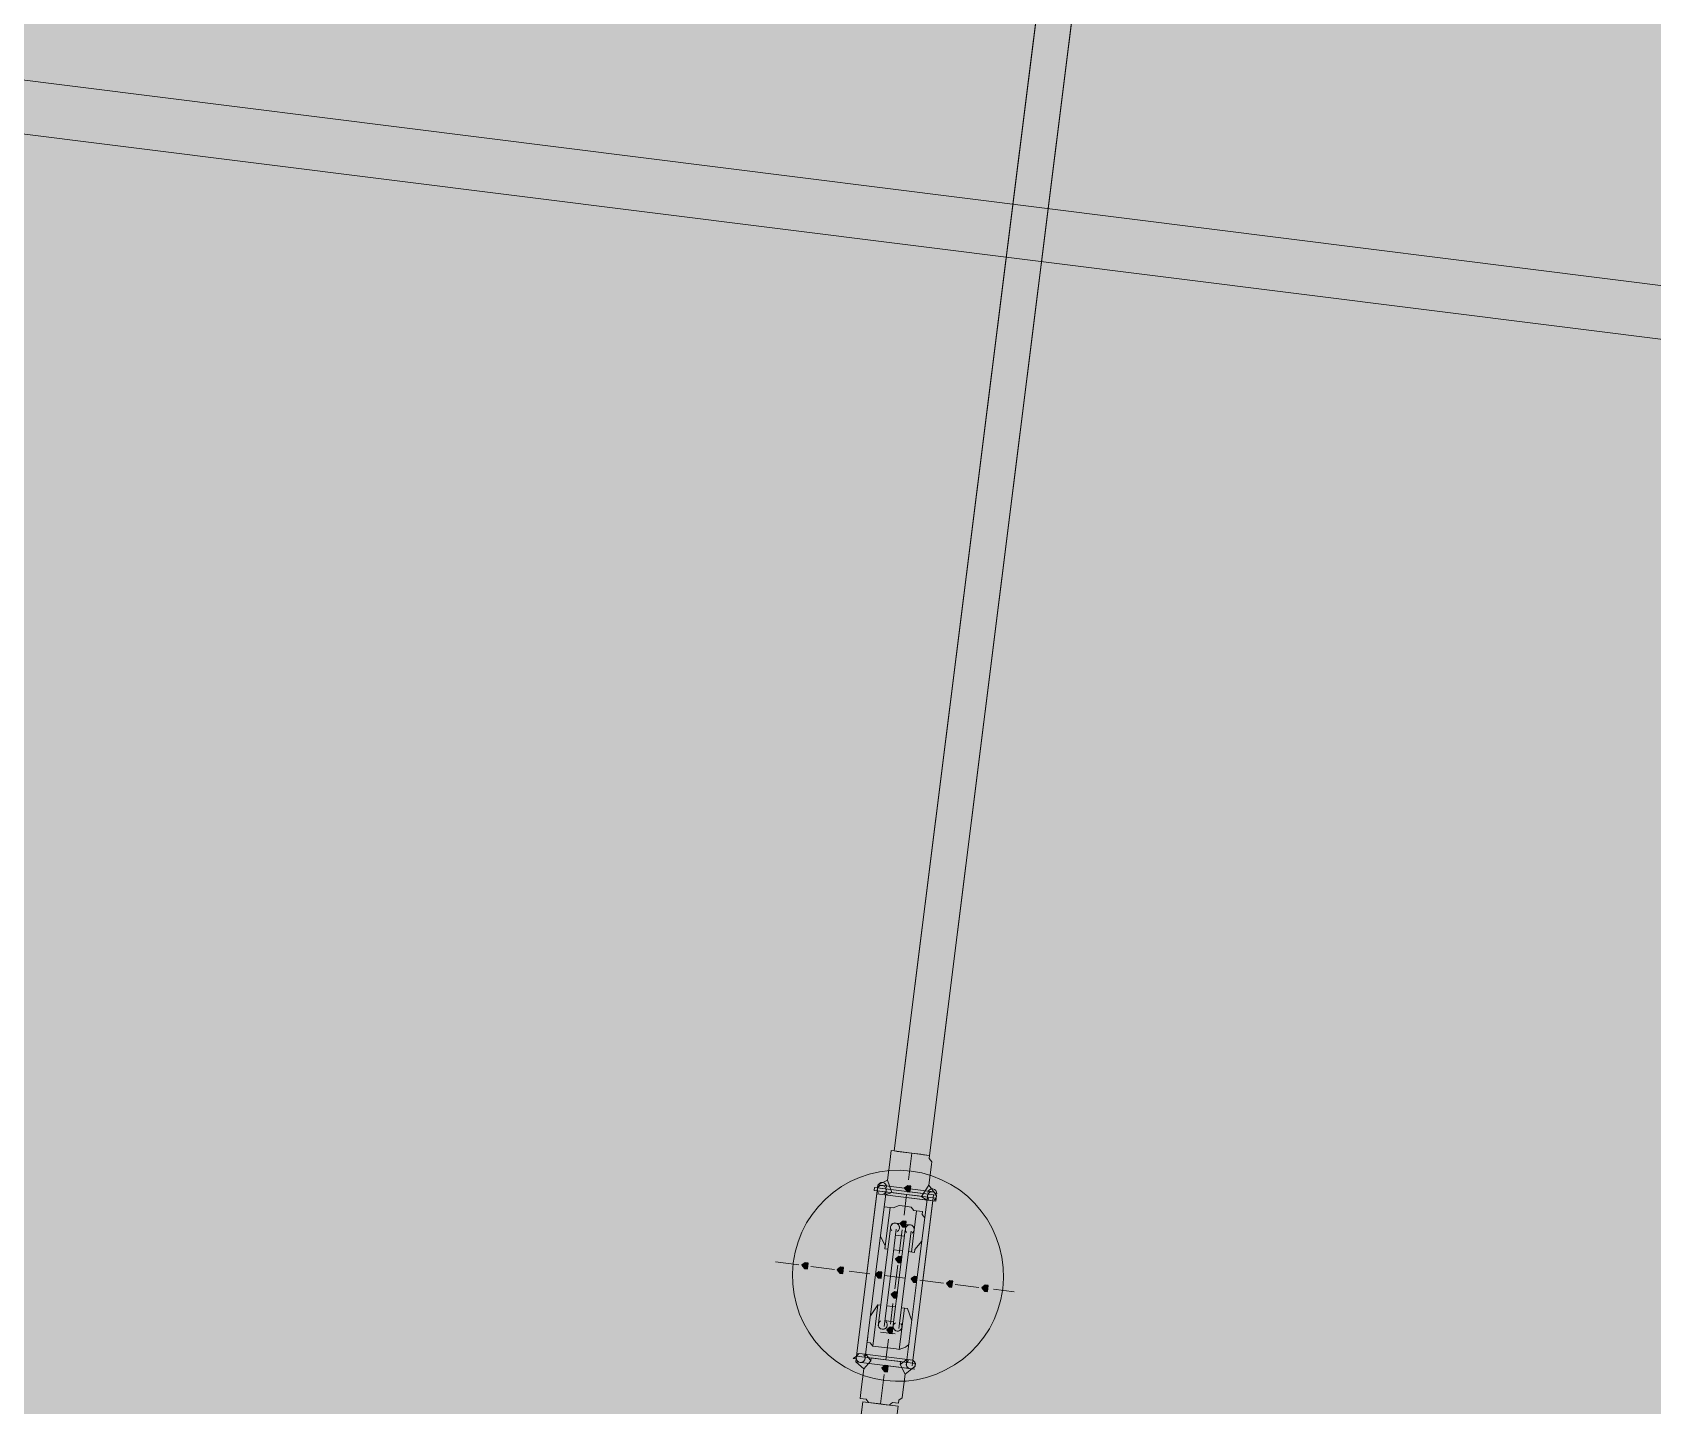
# Model space of a CAD drawing. Header units: metres. Extents: x -4 to 509425, y 7549 to 4732445.
# Drawn here: x 476048.279 to 476052.894, y 4719750.825 to 4719754.736 of the extents above; entities that cross this region are included whole.
import ezdxf

# ---------------------------------------------------------------- set-up
doc = ezdxf.new("R2010")
doc.units = ezdxf.units.M
doc.header["$LTSCALE"] = 0.01
doc.header["$MEASUREMENT"] = 0
doc.layers.get('0').update_dxf_attribs({"lineweight": 0})
doc.layers.add('_SUBESTACIÓN', color=1, linetype='Continuous')
doc.layers.add('SUBESTACION LA VID', color=253, linetype='Continuous')

# ---------------------------------------------------------------- blocks, each defined once
blk = doc.blocks.new('A$Cfff6051d')
at = {"layer": 'SUBESTACION LA VID', "transparency": 33554687}
h = blk.add_hatch(color=256, dxfattribs=at)
h.dxf.hatch_style = 2
h.paths.add_polyline_path([(476050.7797, 4719751.4418), (476050.7808, 4719751.4502), (476050.7724, 4719751.4512), (476050.7629, 4719751.4439), (476050.7703, 4719751.4344), (476050.7787, 4719751.4334)])
h = blk.add_hatch(color=256, dxfattribs=at)
h.dxf.hatch_style = 2
h.paths.add_polyline_path([(476050.7671, 4719751.341), (476050.7681, 4719751.3494), (476050.7597, 4719751.3504), (476050.7503, 4719751.3431), (476050.7576, 4719751.3336), (476050.766, 4719751.3326)])
h = blk.add_hatch(color=256, dxfattribs=at)
h.dxf.hatch_style = 2
h.paths.add_polyline_path([(476050.7545, 4719751.2402), (476050.7555, 4719751.2486), (476050.7471, 4719751.2496), (476050.7377, 4719751.2423), (476050.745, 4719751.2328), (476050.7534, 4719751.2318)])
h = blk.add_hatch(color=256, dxfattribs=at)
h.dxf.hatch_style = 2
h.paths.add_polyline_path([(476050.4877, 4719751.2224), (476050.4888, 4719751.2308), (476050.4804, 4719751.2319), (476050.4709, 4719751.2245), (476050.4783, 4719751.2151), (476050.4867, 4719751.214)])
h = blk.add_hatch(color=256, dxfattribs=at)
h.dxf.hatch_style = 2
h.paths.add_polyline_path([(476050.5885, 4719751.2098), (476050.5896, 4719751.2182), (476050.5812, 4719751.2192), (476050.5717, 4719751.2119), (476050.5791, 4719751.2024), (476050.5875, 4719751.2014)])
h = blk.add_hatch(color=256, dxfattribs=at)
h.dxf.hatch_style = 2
h.paths.add_polyline_path([(476050.6977, 4719751.1961), (476050.6988, 4719751.2045), (476050.6904, 4719751.2055), (476050.6809, 4719751.1982), (476050.6883, 4719751.1887), (476050.6967, 4719751.1877)])
h = blk.add_hatch(color=256, dxfattribs=at)
h.dxf.hatch_style = 2
h.paths.add_polyline_path([(476050.7985, 4719751.1834), (476050.7996, 4719751.1918), (476050.7912, 4719751.1929), (476050.7817, 4719751.1856), (476050.7891, 4719751.1761), (476050.7975, 4719751.175)])
h = blk.add_hatch(color=256, dxfattribs=at)
h.dxf.hatch_style = 2
h.paths.add_polyline_path([(476050.7418, 4719751.1394), (476050.7429, 4719751.1478), (476050.7345, 4719751.1488), (476050.725, 4719751.1415), (476050.7324, 4719751.132), (476050.7408, 4719751.131)])
h = blk.add_hatch(color=256, dxfattribs=at)
h.dxf.hatch_style = 2
h.paths.add_polyline_path([(476050.8993, 4719751.1708), (476050.9004, 4719751.1792), (476050.892, 4719751.1803), (476050.8825, 4719751.1729), (476050.8899, 4719751.1635), (476050.8983, 4719751.1624)])
h = blk.add_hatch(color=256, dxfattribs=at)
h.dxf.hatch_style = 2
h.paths.add_polyline_path([(476051.0001, 4719751.1582), (476051.0012, 4719751.1666), (476050.9928, 4719751.1676), (476050.9833, 4719751.1603), (476050.9907, 4719751.1508), (476050.9991, 4719751.1498)])
h = blk.add_hatch(color=256, dxfattribs=at)
h.dxf.hatch_style = 2
h.paths.add_polyline_path([(476050.7292, 4719751.0386), (476050.7302, 4719751.047), (476050.7218, 4719751.048), (476050.7124, 4719751.0407), (476050.7197, 4719751.0312), (476050.7281, 4719751.0302)])
h = blk.add_hatch(color=256, dxfattribs=at)
h.dxf.hatch_style = 2
h.paths.add_polyline_path([(476050.7155, 4719750.9294), (476050.7165, 4719750.9378), (476050.7081, 4719750.9388), (476050.6987, 4719750.9315), (476050.706, 4719750.922), (476050.7144, 4719750.921)])
at = {"layer": 'SUBESTACION LA VID', "lineweight": 15}
for p, q in [((476072.2069, 4719751.5967), (475976.9555, 4719763.5384)), ((476072.1879, 4719751.4455), (475976.9365, 4719763.3871)), ((476050.7336, 4719751.55), (476051.4086, 4719756.9346)), ((476050.8344, 4719751.5373), (476051.5094, 4719756.9219)), ((476050.7745, 4719751.468), (476050.784, 4719751.5436)), ((476050.6557, 4719751.2014), (476050.6863, 4719751.445)), ((476050.7115, 4719751.4418), (476050.6809, 4719751.1982)), ((476050.7094, 4719751.425), (476050.7272, 4719751.4313)), ((476050.7272, 4719751.4313), (476050.7692, 4719751.426)), ((476050.7619, 4719751.3672), (476050.7692, 4719751.426)), ((476050.8028, 4719751.4218), (476050.7692, 4719751.426)), ((476050.8291, 4719751.4271), (476050.7985, 4719751.1834)), ((476050.827, 4719751.4103), (476050.8112, 4719751.4208)), ((476050.8153, 4719751.1813), (476050.8459, 4719751.4249)), ((476050.7072, 4719751.2717), (476050.722, 4719751.3893)), ((476050.7828, 4719751.2622), (476050.7976, 4719751.3798)), ((476050.7061, 4719751.195), (476050.723, 4719751.3294)), ((476050.7398, 4719751.3273), (476050.7229, 4719751.1929)), ((476050.7587, 4719751.342), (476050.7335, 4719751.3452)), ((476050.7587, 4719751.342), (476050.7755, 4719751.3399)), ((476050.7545, 4719751.3084), (476050.7377, 4719751.3105)), ((476050.765, 4719751.3242), (476050.7481, 4719751.1898)), ((476050.7482, 4719751.258), (476050.7566, 4719751.3252)), ((476050.7545, 4719751.3084), (476050.7629, 4719751.3074)), ((476050.7649, 4719751.1877), (476050.7818, 4719751.3221)), ((476050.7324, 4719751.2685), (476050.7492, 4719751.2664)), ((476050.7576, 4719751.2654), (476050.7492, 4719751.2664)), ((476050.4625, 4719751.2256), (476050.3953, 4719751.234)), ((476050.5633, 4719751.2129), (476050.4961, 4719751.2214)), ((476050.6641, 4719751.2003), (476050.6053, 4719751.2077)), ((476050.6557, 4719751.2014), (476050.6252, 4719750.9577)), ((476050.6504, 4719750.9546), (476050.6809, 4719751.1982)), ((476050.7061, 4719751.195), (476050.6882, 4719751.0522)), ((476050.705, 4719751.0501), (476050.7229, 4719751.1929)), ((476050.7649, 4719751.1877), (476050.7061, 4719751.195)), ((476050.7302, 4719751.047), (476050.7481, 4719751.1898)), ((476050.7355, 4719751.1572), (476050.744, 4719751.2244)), ((476050.7649, 4719751.1877), (476050.747, 4719751.0449)), ((476050.768, 4719750.9398), (476050.7985, 4719751.1834)), ((476050.8153, 4719751.1813), (476050.7848, 4719750.9377)), ((476050.8741, 4719751.174), (476050.8069, 4719751.1824)), ((476050.9749, 4719751.1613), (476050.9077, 4719751.1698)), ((476051.0757, 4719751.1487), (476051.0169, 4719751.1561)), ((476050.6872, 4719751.1121), (476050.6725, 4719750.9945)), ((476050.7124, 4719751.1089), (476050.7292, 4719751.1068)), ((476050.7229, 4719751.0564), (476050.7303, 4719751.1152)), ((476050.7376, 4719751.1058), (476050.7292, 4719751.1068)), ((476050.7628, 4719751.1026), (476050.7481, 4719750.985)), ((476050.7239, 4719751.0648), (476050.7071, 4719751.0669)), ((476050.7239, 4719751.0648), (476050.7323, 4719751.0638)), ((476050.7197, 4719751.0312), (476050.6945, 4719751.0344)), ((476050.7103, 4719750.9556), (476050.7176, 4719751.0144)), ((476050.7197, 4719751.0312), (476050.7365, 4719751.0291)), ((476050.6525, 4719750.9714), (476050.6672, 4719750.9525)), ((476050.6682, 4719750.9609), (476050.7103, 4719750.9556)), ((476050.6945, 4719750.8296), (476050.705, 4719750.9136)), ((476050.7439, 4719750.9514), (476050.7103, 4719750.9556)), ((476050.7701, 4719750.9566), (476050.7512, 4719750.9419)), ((476049.969, 4719745.4513), (476050.644, 4719750.8359))]:
    blk.add_line(p, q, dxfattribs=at)
at = {"layer": 'SUBESTACION LA VID', "lineweight": 0}
for p, q in [((476050.7336, 4719751.55), (476050.8344, 4719751.5373)), ((476050.6842, 4719751.4282), (476050.8522, 4719751.4071)), ((476050.8469, 4719751.4333), (476050.6873, 4719751.4534))]:
    blk.add_line(p, q, dxfattribs=at)
at = {"layer": 'SUBESTACION LA VID', "lineweight": 15}
for points in [[(476072.1879, 4719751.4455), (476072.2069, 4719751.5967), (475976.9555, 4719763.5384), (475976.9365, 4719763.3871), (476072.1879, 4719751.4455)], [(476050.7336, 4719751.55), (476050.8344, 4719751.5373), (476051.5094, 4719756.9219), (476051.4086, 4719756.9346), (476050.7336, 4719751.55)], [(476050.7146, 4719751.467), (476050.722, 4719751.5258), (476050.7231, 4719751.5342), (476050.7241, 4719751.5426), (476050.7252, 4719751.551), (476050.7336, 4719751.55), (476050.742, 4719751.5489), (476050.7504, 4719751.5478), (476050.7672, 4719751.5457), (476050.8008, 4719751.5415), (476050.8092, 4719751.5405), (476050.8176, 4719751.5394), (476050.8344, 4719751.5373), (476050.8333, 4719751.5289), (476050.8407, 4719751.5195), (476050.8396, 4719751.5111), (476050.8322, 4719751.4523), (476050.8469, 4719751.4333), (476050.8543, 4719751.4239), (476050.8532, 4719751.4155), (476050.8522, 4719751.4071), (476050.8438, 4719751.4081), (476050.7869, 4719750.9545), (476050.7943, 4719750.9451), (476050.7932, 4719750.9367), (476050.7837, 4719750.9293), (476050.7648, 4719750.9146), (476050.7575, 4719750.8558), (476050.7564, 4719750.8474), (476050.747, 4719750.8401), (476050.7459, 4719750.8317), (476050.7291, 4719750.8338), (476050.7197, 4719750.8264), (476050.7113, 4719750.8275), (476050.6945, 4719750.8296), (476050.6777, 4719750.8317), (476050.6608, 4719750.8338), (476050.6535, 4719750.8433), (476050.6451, 4719750.8443), (476050.6367, 4719750.8454), (476050.6378, 4719750.8538), (476050.6388, 4719750.8622), (476050.6399, 4719750.8706), (476050.6472, 4719750.9294), (476050.6241, 4719750.9493), (476050.6252, 4719750.9577), (476050.6168, 4719750.9588), (476050.6262, 4719750.9661), (476050.6273, 4719750.9745), (476050.6842, 4719751.4282), (476050.6852, 4719751.4366), (476050.6768, 4719751.4376), (476050.6779, 4719751.446), (476050.6863, 4719751.445), (476050.6873, 4719751.4534), (476050.7146, 4719751.467)], [(476050.784, 4719751.5436), (476050.7672, 4719751.5457), (476050.7504, 4719751.5478), (476050.742, 4719751.5489), (476050.7336, 4719751.55), (476050.7252, 4719751.551), (476050.7241, 4719751.5426), (476050.7231, 4719751.5342), (476050.722, 4719751.5258), (476050.7146, 4719751.467)], [(476050.784, 4719751.5436), (476050.8008, 4719751.5415), (476050.8092, 4719751.5405), (476050.8176, 4719751.5394), (476050.8344, 4719751.5373), (476050.8333, 4719751.5289), (476050.8407, 4719751.5195), (476050.8396, 4719751.5111), (476050.8322, 4719751.4523)], [(476050.6873, 4719751.4534), (476050.7146, 4719751.467), (476050.7272, 4719751.4313)], [(476050.8469, 4719751.4333), (476050.8322, 4719751.4523), (476050.8112, 4719751.4208), (476050.8028, 4719751.4218)], [(476050.765, 4719751.3924), (476050.7482, 4719751.3945), (476050.7304, 4719751.3882), (476050.722, 4719751.3893), (476050.7136, 4719751.3903), (476050.7052, 4719751.3914), (476050.7041, 4719751.383), (476050.703, 4719751.3746)], [(476050.765, 4719751.3924), (476050.7818, 4719751.3903), (476050.7892, 4719751.3809), (476050.7976, 4719751.3798), (476050.8144, 4719751.3777), (476050.8133, 4719751.3693), (476050.8207, 4719751.3599)], [(476050.7156, 4719751.2706), (476050.7072, 4719751.2717), (476050.7083, 4719751.2801), (476050.6946, 4719751.3074)], [(476050.7744, 4719751.2633), (476050.7912, 4719751.2612), (476050.7923, 4719751.2696), (476050.8122, 4719751.2927)], [(476050.6956, 4719751.111), (476050.6872, 4719751.1121), (476050.6662, 4719751.0806)], [(476050.7544, 4719751.1037), (476050.7712, 4719751.1015), (476050.7838, 4719751.0658)], [(476050.7145, 4719750.9892), (476050.6977, 4719750.9913), (476050.6809, 4719750.9934), (476050.6725, 4719750.9945), (476050.6651, 4719751.0039), (476050.6567, 4719751.005), (476050.6578, 4719751.0134), (476050.6588, 4719751.0218)], [(476050.7145, 4719750.9892), (476050.7313, 4719750.9871), (476050.7397, 4719750.9861), (476050.7481, 4719750.985), (476050.7659, 4719750.9913), (476050.7754, 4719750.9986), (476050.7764, 4719751.007)], [(476050.6241, 4719750.9493), (476050.6472, 4719750.9294), (476050.6672, 4719750.9525), (476050.6682, 4719750.9609)], [(476050.6945, 4719750.8296), (476050.6777, 4719750.8317), (476050.6608, 4719750.8338), (476050.6535, 4719750.8433), (476050.6451, 4719750.8443), (476050.6367, 4719750.8454), (476050.6378, 4719750.8538), (476050.6388, 4719750.8622), (476050.6399, 4719750.8706), (476050.6472, 4719750.9294)], [(476050.6945, 4719750.8296), (476050.7113, 4719750.8275), (476050.7197, 4719750.8264), (476050.7291, 4719750.8338), (476050.7459, 4719750.8317), (476050.747, 4719750.8401), (476050.7564, 4719750.8474), (476050.7575, 4719750.8558), (476050.7648, 4719750.9146)], [(476050.7837, 4719750.9293), (476050.7648, 4719750.9146), (476050.7512, 4719750.9419), (476050.7523, 4719750.9503), (476050.7439, 4719750.9514)], [(476049.969, 4719745.4513), (476050.0698, 4719745.4387), (476050.7449, 4719750.8233), (476050.644, 4719750.8359), (476049.969, 4719745.4513)]]:
    blk.add_lwpolyline(points, dxfattribs=at)
at = {"layer": 'SUBESTACION LA VID', "lineweight": 0}
for points in [[(476050.7672, 4719751.5457), (476050.8092, 4719751.5405), (476050.7504, 4719751.5478)], [(476050.6768, 4719751.4376), (476050.8532, 4719751.4155), (476050.6768, 4719751.4376)], [(476050.6779, 4719751.446), (476050.8543, 4719751.4239), (476050.6863, 4719751.445), (476050.8543, 4719751.4239), (476050.6863, 4719751.445)], [(476050.6842, 4719751.4282), (476050.8438, 4719751.4081), (476050.6842, 4719751.4282), (476050.8438, 4719751.4081)], [(476050.6852, 4719751.4366), (476050.8532, 4719751.4155), (476050.6852, 4719751.4366)], [(476050.7943, 4719750.9451), (476050.6262, 4719750.9661), (476050.7943, 4719750.9451), (476050.6262, 4719750.9661)], [(476050.7869, 4719750.9545), (476050.6273, 4719750.9745), (476050.7869, 4719750.9545), (476050.6273, 4719750.9745)], [(476050.6241, 4719750.9493), (476050.7837, 4719750.9293), (476050.6241, 4719750.9493), (476050.7921, 4719750.9283)], [(476050.6945, 4719750.8296), (476050.6608, 4719750.8338), (476050.7113, 4719750.8275)]]:
    blk.add_lwpolyline(points, dxfattribs=at)
at = {"layer": 'SUBESTACION LA VID'}
for points in [[(476050.7797, 4719751.4418), (476050.7808, 4719751.4502), (476050.7724, 4719751.4512), (476050.7629, 4719751.4439), (476050.7703, 4719751.4344), (476050.7787, 4719751.4334)], [(476050.7671, 4719751.341), (476050.7681, 4719751.3494), (476050.7597, 4719751.3504), (476050.7503, 4719751.3431), (476050.7576, 4719751.3336), (476050.766, 4719751.3326)], [(476050.7545, 4719751.2402), (476050.7555, 4719751.2486), (476050.7471, 4719751.2496), (476050.7377, 4719751.2423), (476050.745, 4719751.2328), (476050.7534, 4719751.2318)], [(476050.4877, 4719751.2224), (476050.4888, 4719751.2308), (476050.4804, 4719751.2319), (476050.4709, 4719751.2245), (476050.4783, 4719751.2151), (476050.4867, 4719751.214)], [(476050.5885, 4719751.2098), (476050.5896, 4719751.2182), (476050.5812, 4719751.2192), (476050.5717, 4719751.2119), (476050.5791, 4719751.2024), (476050.5875, 4719751.2014)], [(476050.6977, 4719751.1961), (476050.6988, 4719751.2045), (476050.6904, 4719751.2055), (476050.6809, 4719751.1982), (476050.6883, 4719751.1887), (476050.6967, 4719751.1877)], [(476050.7985, 4719751.1834), (476050.7996, 4719751.1918), (476050.7912, 4719751.1929), (476050.7817, 4719751.1856), (476050.7891, 4719751.1761), (476050.7975, 4719751.175)], [(476050.7418, 4719751.1394), (476050.7429, 4719751.1478), (476050.7345, 4719751.1488), (476050.725, 4719751.1415), (476050.7324, 4719751.132), (476050.7408, 4719751.131)], [(476050.8993, 4719751.1708), (476050.9004, 4719751.1792), (476050.892, 4719751.1803), (476050.8825, 4719751.1729), (476050.8899, 4719751.1635), (476050.8983, 4719751.1624)], [(476051.0001, 4719751.1582), (476051.0012, 4719751.1666), (476050.9928, 4719751.1676), (476050.9833, 4719751.1603), (476050.9907, 4719751.1508), (476050.9991, 4719751.1498)], [(476050.7292, 4719751.0386), (476050.7302, 4719751.047), (476050.7218, 4719751.048), (476050.7124, 4719751.0407), (476050.7197, 4719751.0312), (476050.7281, 4719751.0302)], [(476050.7155, 4719750.9294), (476050.7165, 4719750.9378), (476050.7081, 4719750.9388), (476050.6987, 4719750.9315), (476050.706, 4719750.922), (476050.7144, 4719750.921)]]:
    blk.add_lwpolyline(points, close=True, dxfattribs=at)
at = {"layer": 'SUBESTACION LA VID', "lineweight": 0}
for points in [[(476050.7797, 4719751.4418), (476050.7808, 4719751.4502), (476050.7724, 4719751.4512), (476050.7629, 4719751.4439), (476050.7703, 4719751.4344), (476050.7787, 4719751.4334)], [(476050.7671, 4719751.341), (476050.7681, 4719751.3494), (476050.7597, 4719751.3504), (476050.7503, 4719751.3431), (476050.7576, 4719751.3336), (476050.766, 4719751.3326)], [(476050.7545, 4719751.2402), (476050.7555, 4719751.2486), (476050.7471, 4719751.2496), (476050.7377, 4719751.2423), (476050.745, 4719751.2328), (476050.7534, 4719751.2318)], [(476050.4877, 4719751.2224), (476050.4888, 4719751.2308), (476050.4804, 4719751.2319), (476050.4709, 4719751.2245), (476050.4783, 4719751.2151), (476050.4867, 4719751.214)], [(476050.5885, 4719751.2098), (476050.5896, 4719751.2182), (476050.5812, 4719751.2192), (476050.5717, 4719751.2119), (476050.5791, 4719751.2024), (476050.5875, 4719751.2014)], [(476050.6977, 4719751.1961), (476050.6988, 4719751.2045), (476050.6904, 4719751.2055), (476050.6809, 4719751.1982), (476050.6883, 4719751.1887), (476050.6967, 4719751.1877)], [(476050.7985, 4719751.1834), (476050.7996, 4719751.1918), (476050.7912, 4719751.1929), (476050.7817, 4719751.1856), (476050.7891, 4719751.1761), (476050.7975, 4719751.175)], [(476050.7418, 4719751.1394), (476050.7429, 4719751.1478), (476050.7345, 4719751.1488), (476050.725, 4719751.1415), (476050.7324, 4719751.132), (476050.7408, 4719751.131)], [(476050.8993, 4719751.1708), (476050.9004, 4719751.1792), (476050.892, 4719751.1803), (476050.8825, 4719751.1729), (476050.8899, 4719751.1635), (476050.8983, 4719751.1624)], [(476051.0001, 4719751.1582), (476051.0012, 4719751.1666), (476050.9928, 4719751.1676), (476050.9833, 4719751.1603), (476050.9907, 4719751.1508), (476050.9991, 4719751.1498)], [(476050.7292, 4719751.0386), (476050.7302, 4719751.047), (476050.7218, 4719751.048), (476050.7124, 4719751.0407), (476050.7197, 4719751.0312), (476050.7281, 4719751.0302)], [(476050.7155, 4719750.9294), (476050.7165, 4719750.9378), (476050.7081, 4719750.9388), (476050.6987, 4719750.9315), (476050.706, 4719750.922), (476050.7144, 4719750.921)]]:
    blk.add_lwpolyline(points, close=True, dxfattribs=at)
at = {"layer": 'SUBESTACION LA VID', "lineweight": 15}
for points, knots in [([(476050.4462, 4719751.2319), (476050.4256, 4719751.0672), (476050.5424, 4719750.9169), (476050.7071, 4719750.8963), (476050.8718, 4719750.8756), (476051.022, 4719750.9924), (476051.0427, 4719751.1571), (476051.0633, 4719751.3218), (476050.9466, 4719751.4721), (476050.7818, 4719751.4927), (476050.6171, 4719751.5134), (476050.4669, 4719751.3966), (476050.4462, 4719751.2319)], [0, 0, 0, 0, 1, 1, 1, 2, 2, 2, 3, 3, 3, 4, 4, 4, 4]), ([(476050.6999, 4719751.4518), (476050.6945, 4719751.4525), (476050.6893, 4719751.4496), (476050.6869, 4719751.4447), (476050.6845, 4719751.4398), (476050.6856, 4719751.4339), (476050.6894, 4719751.4301)], [0, 0, 0, 0, 1, 1, 1, 2, 2, 2, 2]), ([(476050.712, 4719751.446), (476050.7129, 4719751.453), (476050.7079, 4719751.4593), (476050.701, 4719751.4602), (476050.694, 4719751.4611), (476050.6877, 4719751.4561), (476050.6868, 4719751.4492)], [0, 0, 0, 0, 1, 1, 1, 2, 2, 2, 2]), ([(476050.7047, 4719751.4282), (476050.7095, 4719751.4309), (476050.7119, 4719751.4364), (476050.7108, 4719751.4417), (476050.7097, 4719751.4471), (476050.7053, 4719751.4511), (476050.6999, 4719751.4518)], [0, 0, 0, 0, 1, 1, 1, 2, 2, 2, 2]), ([(476050.8427, 4719751.4339), (476050.8373, 4719751.4346), (476050.8321, 4719751.4317), (476050.8297, 4719751.4268), (476050.8274, 4719751.4219), (476050.8284, 4719751.416), (476050.8323, 4719751.4122)], [0, 0, 0, 0, 1, 1, 1, 2, 2, 2, 2]), ([(476050.8548, 4719751.4281), (476050.8557, 4719751.4351), (476050.8507, 4719751.4414), (476050.8438, 4719751.4423), (476050.8368, 4719751.4431), (476050.8305, 4719751.4382), (476050.8296, 4719751.4313)], [0, 0, 0, 0, 1, 1, 1, 2, 2, 2, 2]), ([(476050.8475, 4719751.4103), (476050.8523, 4719751.413), (476050.8547, 4719751.4185), (476050.8536, 4719751.4238), (476050.8525, 4719751.4292), (476050.8481, 4719751.4332), (476050.8427, 4719751.4339)], [0, 0, 0, 0, 1, 1, 1, 2, 2, 2, 2]), ([(476050.7377, 4719751.3447), (476050.7323, 4719751.3453), (476050.7271, 4719751.3425), (476050.7247, 4719751.3376), (476050.7223, 4719751.3327), (476050.7233, 4719751.3268), (476050.7272, 4719751.323)], [0, 0, 0, 0, 1, 1, 1, 2, 2, 2, 2]), ([(476050.7377, 4719751.3447), (476050.7323, 4719751.3453), (476050.7271, 4719751.3425), (476050.7247, 4719751.3376), (476050.7223, 4719751.3327), (476050.7233, 4719751.3268), (476050.7272, 4719751.323)], [0, 0, 0, 0, 1, 1, 1, 2, 2, 2, 2]), ([(476050.7487, 4719751.3305), (476050.7496, 4719751.3374), (476050.7446, 4719751.3438), (476050.7377, 4719751.3447), (476050.7307, 4719751.3455), (476050.7244, 4719751.3406), (476050.7235, 4719751.3336)], [0, 0, 0, 0, 1, 1, 1, 2, 2, 2, 2]), ([(476050.7425, 4719751.3211), (476050.7472, 4719751.3238), (476050.7496, 4719751.3293), (476050.7486, 4719751.3346), (476050.7475, 4719751.3399), (476050.7431, 4719751.344), (476050.7377, 4719751.3447)], [0, 0, 0, 0, 1, 1, 1, 2, 2, 2, 2]), ([(476050.7797, 4719751.3394), (476050.7743, 4719751.3401), (476050.7691, 4719751.3372), (476050.7667, 4719751.3323), (476050.7643, 4719751.3274), (476050.7653, 4719751.3216), (476050.7692, 4719751.3177)], [0, 0, 0, 0, 1, 1, 1, 2, 2, 2, 2]), ([(476050.7907, 4719751.3252), (476050.7916, 4719751.3322), (476050.7866, 4719751.3385), (476050.7797, 4719751.3394), (476050.7727, 4719751.3403), (476050.7664, 4719751.3353), (476050.7655, 4719751.3284)], [0, 0, 0, 0, 1, 1, 1, 2, 2, 2, 2]), ([(476050.7845, 4719751.3158), (476050.7892, 4719751.3186), (476050.7916, 4719751.324), (476050.7906, 4719751.3293), (476050.7895, 4719751.3347), (476050.7851, 4719751.3387), (476050.7797, 4719751.3394)], [0, 0, 0, 0, 1, 1, 1, 2, 2, 2, 2]), ([(476050.7845, 4719751.3158), (476050.7892, 4719751.3186), (476050.7916, 4719751.324), (476050.7906, 4719751.3293), (476050.7895, 4719751.3347), (476050.7851, 4719751.3387), (476050.7797, 4719751.3394)], [0, 0, 0, 0, 1, 1, 1, 2, 2, 2, 2]), ([(476050.695, 4719751.0658), (476050.6903, 4719751.0631), (476050.6878, 4719751.0576), (476050.6889, 4719751.0523), (476050.69, 4719751.047), (476050.6944, 4719751.0429), (476050.6998, 4719751.0422)], [0, 0, 0, 0, 1, 1, 1, 2, 2, 2, 2]), ([(476050.695, 4719751.0658), (476050.6903, 4719751.0631), (476050.6878, 4719751.0576), (476050.6889, 4719751.0523), (476050.69, 4719751.047), (476050.6944, 4719751.0429), (476050.6998, 4719751.0422)], [0, 0, 0, 0, 1, 1, 1, 2, 2, 2, 2]), ([(476050.6888, 4719751.0564), (476050.6879, 4719751.0495), (476050.6928, 4719751.0431), (476050.6998, 4719751.0422), (476050.7067, 4719751.0414), (476050.7131, 4719751.0463), (476050.714, 4719751.0533)], [0, 0, 0, 0, 1, 1, 1, 2, 2, 2, 2]), ([(476050.6998, 4719751.0422), (476050.7052, 4719751.0416), (476050.7104, 4719751.0444), (476050.7128, 4719751.0493), (476050.7152, 4719751.0542), (476050.7141, 4719751.0601), (476050.7103, 4719751.0639)], [0, 0, 0, 0, 1, 1, 1, 2, 2, 2, 2]), ([(476050.737, 4719751.0606), (476050.7323, 4719751.0578), (476050.7298, 4719751.0524), (476050.7309, 4719751.047), (476050.732, 4719751.0417), (476050.7364, 4719751.0377), (476050.7418, 4719751.037)], [0, 0, 0, 0, 1, 1, 1, 2, 2, 2, 2]), ([(476050.7308, 4719751.0512), (476050.7299, 4719751.0442), (476050.7348, 4719751.0379), (476050.7418, 4719751.037), (476050.7487, 4719751.0361), (476050.7551, 4719751.041), (476050.756, 4719751.048)], [0, 0, 0, 0, 1, 1, 1, 2, 2, 2, 2]), ([(476050.7418, 4719751.037), (476050.7472, 4719751.0363), (476050.7524, 4719751.0391), (476050.7548, 4719751.044), (476050.7572, 4719751.0489), (476050.7561, 4719751.0548), (476050.7523, 4719751.0586)], [0, 0, 0, 0, 1, 1, 1, 2, 2, 2, 2]), ([(476050.7418, 4719751.037), (476050.7472, 4719751.0363), (476050.7524, 4719751.0391), (476050.7548, 4719751.044), (476050.7572, 4719751.0489), (476050.7561, 4719751.0548), (476050.7523, 4719751.0586)], [0, 0, 0, 0, 1, 1, 1, 2, 2, 2, 2]), ([(476050.6319, 4719750.9713), (476050.6272, 4719750.9686), (476050.6248, 4719750.9632), (476050.6259, 4719750.9578), (476050.627, 4719750.9525), (476050.6313, 4719750.9484), (476050.6367, 4719750.9478)], [0, 0, 0, 0, 1, 1, 1, 2, 2, 2, 2]), ([(476050.6257, 4719750.9619), (476050.6248, 4719750.955), (476050.6298, 4719750.9486), (476050.6367, 4719750.9478), (476050.6437, 4719750.9469), (476050.65, 4719750.9518), (476050.6509, 4719750.9588)], [0, 0, 0, 0, 1, 1, 1, 2, 2, 2, 2]), ([(476050.6367, 4719750.9478), (476050.6421, 4719750.9471), (476050.6474, 4719750.9499), (476050.6498, 4719750.9548), (476050.6521, 4719750.9597), (476050.6511, 4719750.9656), (476050.6472, 4719750.9694)], [0, 0, 0, 0, 1, 1, 1, 2, 2, 2, 2]), ([(476050.7747, 4719750.9534), (476050.77, 4719750.9507), (476050.7676, 4719750.9453), (476050.7687, 4719750.9399), (476050.7698, 4719750.9346), (476050.7741, 4719750.9305), (476050.7795, 4719750.9299)], [0, 0, 0, 0, 1, 1, 1, 2, 2, 2, 2]), ([(476050.7685, 4719750.944), (476050.7677, 4719750.9371), (476050.7726, 4719750.9307), (476050.7795, 4719750.9299), (476050.7865, 4719750.929), (476050.7929, 4719750.9339), (476050.7937, 4719750.9409)], [0, 0, 0, 0, 1, 1, 1, 2, 2, 2, 2]), ([(476050.7795, 4719750.9299), (476050.7849, 4719750.9292), (476050.7902, 4719750.932), (476050.7926, 4719750.9369), (476050.7949, 4719750.9418), (476050.7939, 4719750.9477), (476050.79, 4719750.9515)], [0, 0, 0, 0, 1, 1, 1, 2, 2, 2, 2])]:
    blk.add_open_spline(points, degree=3, knots=knots, dxfattribs=at)

msp = doc.modelspace()

# ---------------------------------------------------------------- hatches: boundary and pattern name
at = {"layer": '_SUBESTACIÓN', "transparency": 33554559}
h = msp.add_hatch(color=1, dxfattribs=at)
h.dxf.hatch_style = 1
h.paths.add_polyline_path([(475968.6399, 4719805.825), (476089.9386, 4719790.615), (476078.1686, 4719696.74), (475956.8686, 4719711.9502)])

# ---------------------------------------------------------------- block references
at = {"linetype": 'Continuous'}
msp.add_blockref('A$Cfff6051d', (0, 0), dxfattribs=at)

doc.saveas('drawing.dxf')
